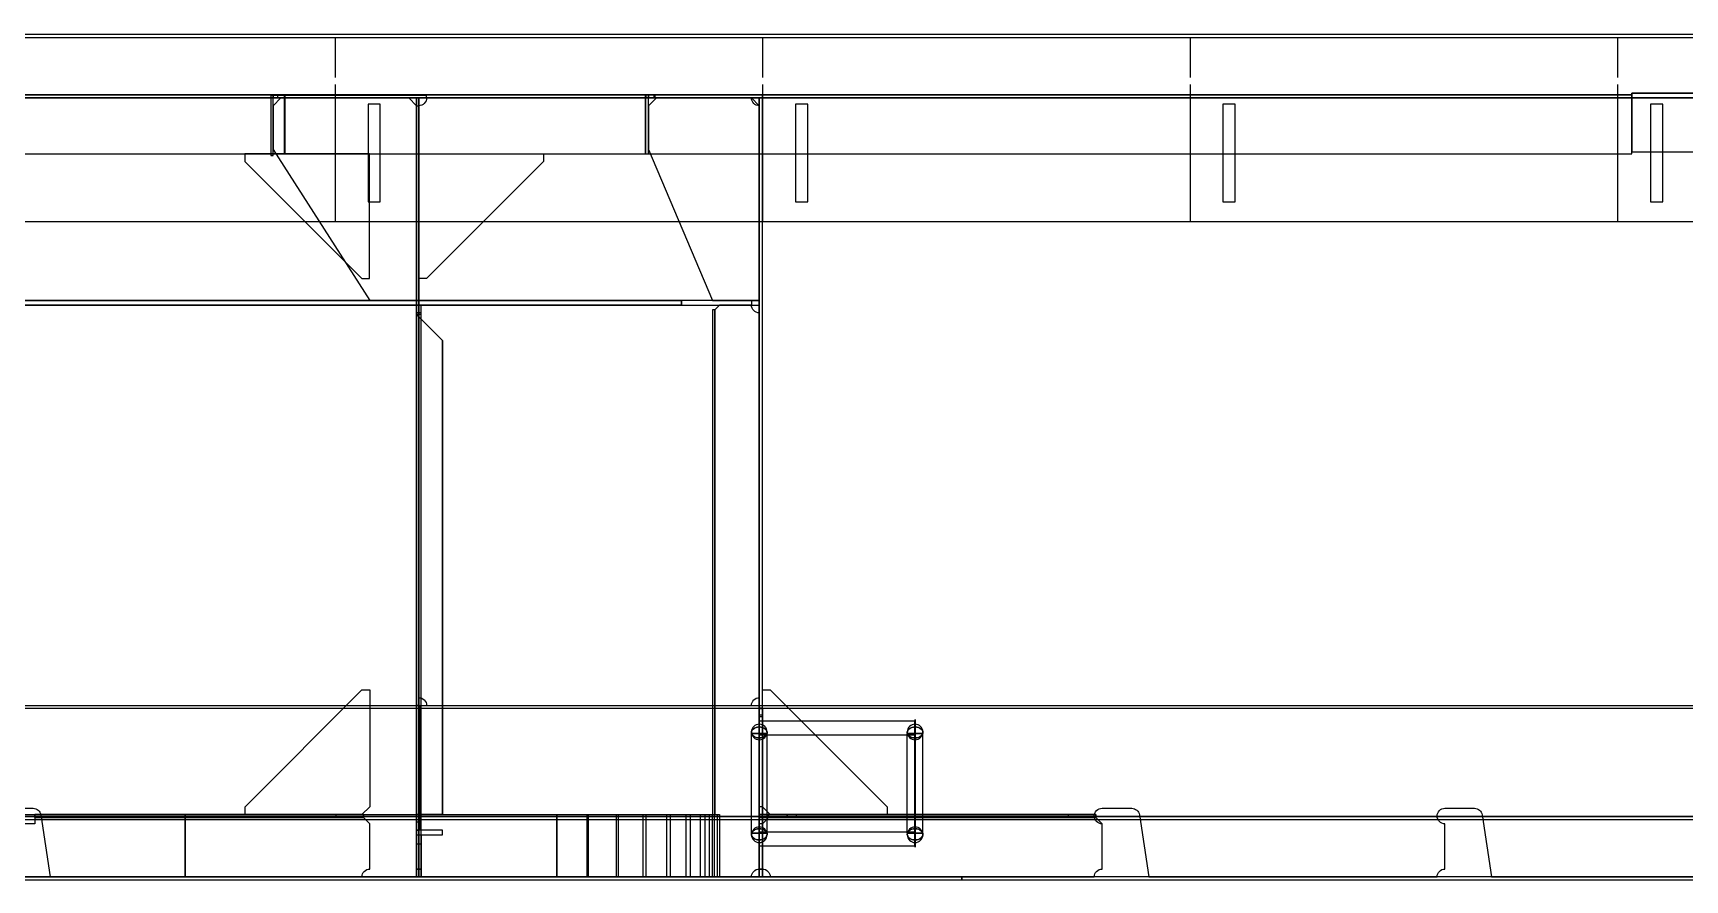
# Model space of a CAD drawing. Header units: inches. Extents: x -15552 to 42302, y -14825 to 18289.
# Drawn here: x -9762 to -8702, y 15364 to 15907 of the extents above; entities that cross this region are included whole.
import ezdxf

# ---------------------------------------------------------------- set-up
doc = ezdxf.new("R2010")
doc.units = ezdxf.units.IN
doc.header["$MEASUREMENT"] = 0
doc.layers.get('0').update_dxf_attribs({"linetype": 'CONTINUOUS'})

msp = doc.modelspace()

# ---------------------------------------------------------------- linework, layer by layer
at = {"color": 3, "ltscale": 25}
for p, q in [((-7922.475464, 15904.478791), (-10407.139142, 15904.478791)), ((-7904.600461, 15904.478791), (-10407.139142, 15904.478791)), ((-9567.89983, 15904.478791), (-9567.89983, 15878.978303)), ((-9293.551571, 15904.478791), (-9293.551571, 15878.978303)), ((-9019.203217, 15904.478791), (-9019.203217, 15878.978303)), ((-8744.855071, 15904.478791), (-8744.855071, 15878.978303)), ((-9368.748028, 15867.820314), (-9600.317891, 15867.820314)), ((-9600.174267, 15867.820314), (-9600.174267, 15829.96631)), ((-9368.748028, 15829.96631), (-9368.748028, 15867.820314)), ((-7715.419991, 15404.478028), (-10381.257279, 15404.478028)), ((-10200.122197, 15404.478028), (-7904.600461, 15404.478028)), ((-9760.717232, 15403.820375), (-9760.717232, 15405.820802)), ((-9760.717232, 15405.820802), (-9567.57129, 15405.820802)), ((-9760.717232, 15403.820375), (-9760.717232, 15405.820802)), ((-9760.717232, 15405.820802), (-9567.57129, 15405.820802)), ((-9567.57129, 15405.820802), (-9567.57129, 15403.820375)), ((-9567.57129, 15405.820802), (-9549.717267, 15405.820802)), ((-9567.57129, 15405.820802), (-9567.57129, 15403.820375)), ((-9567.57129, 15405.820802), (-9549.717267, 15405.820802)), ((-9549.717267, 15405.820802), (-9549.717267, 15403.820375)), ((-9549.717267, 15405.820802), (-9549.717267, 15403.820375)), ((-9289.717276, 15403.820375), (-9289.717276, 15405.820802)), ((-9289.717276, 15405.820802), (-9271.863253, 15405.820802)), ((-9271.863253, 15403.820375), (-9271.863253, 15405.820802)), ((-9271.863253, 15405.820802), (-9097.571285, 15405.820802)), ((-9097.571285, 15405.820802), (-9097.571285, 15403.820375)), ((-9097.571285, 15405.820802), (-9079.717286, 15405.820802)), ((-9079.717286, 15405.820802), (-9079.717286, 15403.820375)), ((-7715.419991, 15402.478364), (-10381.257279, 15402.478364)), ((-9567.57129, 15403.820375), (-9760.717232, 15403.820375)), ((-9567.57129, 15403.820375), (-9760.717232, 15403.820375)), ((-9549.717267, 15403.820375), (-9567.57129, 15403.820375)), ((-9549.717267, 15403.820375), (-9567.57129, 15403.820375)), ((-9271.863253, 15403.820375), (-9289.717276, 15403.820375)), ((-9097.571285, 15403.820375), (-9271.863253, 15403.820375)), ((-9079.717286, 15403.820375), (-9097.571285, 15403.820375))]:
    msp.add_line(p, q, dxfattribs=at)
at = {"color": 2, "ltscale": 25}
for p, q in [((-9567.902548, 15874.478486), (-9567.902548, 15786.477998)), ((-9293.554289, 15874.478486), (-9293.554289, 15786.477998)), ((-9019.205887, 15874.478486), (-9019.205887, 15786.477998)), ((-8744.857754, 15874.478486), (-8744.857754, 15786.477998)), ((-9546.81638, 15861.789277), (-9546.816428, 15799.167207)), ((-9538.988621, 15861.789277), (-9546.81638, 15861.789277)), ((-9538.988669, 15799.167207), (-9538.988621, 15861.789277)), ((-9272.468169, 15861.789277), (-9272.468217, 15799.167207)), ((-9264.64041, 15861.789277), (-9272.468169, 15861.789277)), ((-9264.640458, 15799.167207), (-9264.64041, 15861.789277)), ((-8998.119767, 15861.789277), (-8998.119815, 15799.167207)), ((-8990.291984, 15861.789277), (-8998.119767, 15861.789277)), ((-8990.292032, 15799.167207), (-8990.291984, 15861.789277)), ((-8723.771621, 15861.789277), (-8723.771675, 15799.167207)), ((-8715.943833, 15861.789277), (-8723.771621, 15861.789277)), ((-8715.943886, 15799.167207), (-8715.943833, 15861.789277)), ((-9546.816428, 15799.167207), (-9538.988669, 15799.167207)), ((-9272.468217, 15799.167207), (-9264.640458, 15799.167207)), ((-8998.119815, 15799.167207), (-8990.292032, 15799.167207)), ((-8723.771675, 15799.167207), (-8715.943886, 15799.167207)), ((-9513.717253, 15475.820497), (-9515.717251, 15475.820497)), ((-9515.717251, 15475.820497), (-9515.717251, 15400.820497)), ((-9515.717251, 15475.820497), (-9513.717253, 15475.820497)), ((-9515.717251, 15400.820497), (-9515.717251, 15475.820497)), ((-9513.717253, 15400.820497), (-9513.717253, 15475.820497)), ((-9513.717253, 15475.820497), (-9513.717253, 15400.820497)), ((-9295.717271, 15473.820832), (-9293.717272, 15473.820832)), ((-9295.717271, 15468.820527), (-9295.717271, 15473.820832)), ((-9293.717272, 15473.820832), (-9295.717271, 15473.820832)), ((-9295.717271, 15473.820832), (-9295.717271, 15410.820344)), ((-9295.717271, 15468.820527), (-9293.717272, 15468.820527)), ((-9295.717271, 15410.820344), (-9295.717271, 15468.820527)), ((-9293.717272, 15473.820832), (-9293.717272, 15468.820527)), ((-9293.717272, 15410.820344), (-9293.717272, 15473.820832)), ((-9293.717272, 15468.820527), (-9293.717272, 15410.820344)), ((-9293.717272, 15410.820344), (-9295.717271, 15410.820344)), ((-9295.717271, 15405.820802), (-9295.717271, 15410.820344)), ((-9293.717272, 15410.820344), (-9295.717271, 15410.820344)), ((-9295.717271, 15410.820344), (-9295.717271, 15405.820802)), ((-9293.717272, 15405.820802), (-9295.717271, 15405.820802)), ((-9295.717271, 15405.820802), (-9293.717272, 15405.820802)), ((-9293.717272, 15410.820344), (-9293.717272, 15405.820802)), ((-9293.717272, 15405.820802), (-9293.717272, 15410.820344)), ((-9513.717253, 15400.820497), (-9515.717251, 15400.820497)), ((-9515.717251, 15400.820497), (-9515.717251, 15395.820954)), ((-9513.717253, 15400.820497), (-9515.717251, 15400.820497)), ((-9515.717251, 15395.820954), (-9515.717251, 15400.820497)), ((-9515.717251, 15395.820954), (-9513.717253, 15395.820954)), ((-9513.717253, 15395.820954), (-9515.717251, 15395.820954)), ((-9513.717253, 15395.820954), (-9513.717253, 15400.820497)), ((-9513.717253, 15400.820497), (-9513.717253, 15395.820954))]:
    msp.add_line(p, q, dxfattribs=at)
at = {"color": 6, "ltscale": 25}
for p, q in [((-9607.717259, 15867.320588), (-9607.717259, 15865.820649)), ((-9604.717286, 15867.320588), (-9607.717259, 15867.320588)), ((-9607.717259, 15865.820649), (-9604.717286, 15865.820649)), ((-9604.717286, 15865.820649), (-9604.717286, 15867.320588)), ((-9509.217293, 15867.320588), (-9604.717286, 15867.320588)), ((-9604.717286, 15865.820649), (-9509.217293, 15865.820649)), ((-9600.174267, 15867.820314), (-9600.174267, 15865.820649)), ((-9368.6045, 15867.820314), (-9600.174267, 15867.820314)), ((-9600.174267, 15865.820649), (-9600.174267, 15867.820314)), ((-9600.174267, 15867.820314), (-9599.887211, 15867.820314)), ((-9600.174267, 15865.820649), (-9368.6045, 15865.820649)), ((-9599.887211, 15865.820649), (-9600.174267, 15865.820649)), ((-9599.887211, 15867.820314), (-9599.902852, 15867.820314)), ((-9599.902852, 15865.820649), (-9599.902852, 15867.820314)), ((-9599.902852, 15867.820314), (-9509.217293, 15867.820314)), ((-9599.902852, 15865.820649), (-9599.887211, 15865.820649)), ((-9509.217293, 15865.820649), (-9599.902852, 15865.820649)), ((-9509.217293, 15865.820649), (-9509.217293, 15867.820314)), ((-9509.217293, 15867.820314), (-9293.717272, 15867.820314)), ((-9509.217293, 15865.820649), (-9509.217293, 15867.320588)), ((-9293.717272, 15865.820649), (-9509.217293, 15865.820649)), ((-9368.6045, 15867.820314), (-9368.6045, 15865.820649)), ((-9368.317349, 15867.820314), (-9368.6045, 15867.820314)), ((-9368.6045, 15865.820649), (-9368.317349, 15865.820649)), ((-9368.317349, 15865.820649), (-9368.317349, 15867.820314)), ((-9363.109858, 15867.820314), (-9368.317349, 15867.820314)), ((-9368.317349, 15865.820649), (-9363.109858, 15865.820649)), ((-9366.717274, 15867.820314), (-9366.717274, 15865.820649)), ((-9362.717278, 15867.820314), (-9366.717274, 15867.820314)), ((-9366.717274, 15865.820649), (-9362.717278, 15865.820649)), ((-9363.109858, 15865.820649), (-9363.109858, 15867.820314)), ((-9293.717272, 15867.820314), (-9363.109858, 15867.820314)), ((-9363.109858, 15865.820649), (-9293.717272, 15865.820649)), ((-9362.717278, 15867.820314), (-9362.717278, 15865.820649)), ((-9293.717272, 15867.820314), (-9362.717278, 15867.820314)), ((-9362.717278, 15865.820649), (-9293.717272, 15865.820649)), ((-9293.717272, 15865.820649), (-9293.717272, 15867.820314)), ((-9293.717272, 15865.820649), (-9293.717272, 15867.820314)), ((-9293.717272, 15867.820314), (-9293.717272, 15865.820649)), ((-9195.817359, 15465.820649), (-9295.817359, 15465.820649)), ((-9295.817359, 15465.820649), (-9295.817359, 15456.821015)), ((-9295.817359, 15462.820771), (-9295.817359, 15456.821015)), ((-9195.817359, 15456.821015), (-9195.817359, 15465.820649)), ((-9195.817359, 15456.821015), (-9195.817359, 15462.820771)), ((-9195.817359, 15456.821015), (-9295.817359, 15456.821015)), ((-9295.817359, 15456.821015), (-9295.817359, 15394.820741)), ((-9295.817359, 15456.821015), (-9295.817359, 15394.820741)), ((-9195.817359, 15394.820741), (-9195.817359, 15456.821015)), ((-9195.817359, 15394.820741), (-9195.817359, 15456.821015)), ((-9295.817359, 15394.820741), (-9195.817359, 15394.820741)), ((-9295.817359, 15394.820741), (-9295.817359, 15385.820344)), ((-9295.817359, 15394.820741), (-9295.817359, 15388.820985)), ((-9195.817359, 15385.820344), (-9195.817359, 15394.820741)), ((-9195.817359, 15388.820985), (-9195.817359, 15394.820741)), ((-9295.817359, 15388.820985), (-9295.817359, 15385.820344)), ((-9295.817359, 15385.820344), (-9195.817359, 15385.820344)), ((-9195.817359, 15385.820344), (-9195.817359, 15388.820985))]:
    msp.add_line(p, q, dxfattribs=at)
at = {"color": 5, "ltscale": 25}
for p, q in [((-9514.217265, 15865.820649), (-9515.717251, 15865.820649)), ((-9515.717251, 15865.820649), (-9515.717251, 15735.820344)), ((-9515.717251, 15865.820649), (-9515.717251, 15860.820344)), ((-9515.717251, 15865.820649), (-9514.217265, 15865.820649)), ((-9515.717251, 15860.820344), (-9515.717251, 15865.820649)), ((-9515.717251, 15860.820344), (-9515.717251, 15865.820649)), ((-9515.717251, 15860.820344), (-9515.717251, 15826.82071)), ((-9515.717251, 15860.820344), (-9514.217265, 15860.820344)), ((-9515.717251, 15370.820954), (-9515.717251, 15860.820344)), ((-9515.717251, 15826.82071), (-9515.717251, 15860.820344)), ((-9514.217265, 15735.820344), (-9514.217265, 15865.820649)), ((-9514.217265, 15860.820344), (-9514.217265, 15865.820649)), ((-9514.217265, 15865.820649), (-9514.217265, 15860.820344)), ((-9514.217265, 15865.820649), (-9514.217265, 15860.820344)), ((-9514.217265, 15826.82071), (-9514.217265, 15860.820344)), ((-9514.217265, 15860.820344), (-9514.217265, 15370.820954)), ((-9514.217265, 15860.820344), (-9514.217265, 15826.82071)), ((-9293.717272, 15865.820649), (-9295.717271, 15865.820649)), ((-9295.717271, 15865.820649), (-9295.717271, 15474.393037)), ((-9293.717272, 15474.393037), (-9293.717272, 15865.820649)), ((-9515.717251, 15735.820344), (-9514.217265, 15735.820344)), ((-9515.717251, 15735.820344), (-9515.717251, 15476.020387)), ((-9514.217265, 15476.020387), (-9514.217265, 15735.820344)), ((-9515.717251, 15476.020387), (-9514.217265, 15476.020387)), ((-9515.717251, 15476.020387), (-9515.717251, 15365.820649)), ((-9514.217265, 15365.820649), (-9514.217265, 15476.020387)), ((-9295.717271, 15474.393037), (-9293.717272, 15474.393037)), ((-9295.717271, 15474.393037), (-9295.717271, 15469.920686)), ((-9295.717271, 15469.920686), (-9293.717272, 15469.920686)), ((-9295.717271, 15469.920686), (-9295.717271, 15370.820954)), ((-9293.717272, 15469.920686), (-9293.717272, 15474.393037)), ((-9293.717272, 15370.820954), (-9293.717272, 15469.920686)), ((-9514.217265, 15370.820954), (-9515.717251, 15370.820954)), ((-9515.717251, 15365.820649), (-9515.717251, 15370.820954)), ((-9515.717251, 15365.820649), (-9514.217265, 15365.820649)), ((-9514.217265, 15365.820649), (-9515.717251, 15365.820649)), ((-9514.217265, 15370.820954), (-9514.217265, 15365.820649)), ((-9295.717271, 15370.820954), (-9293.717272, 15370.820954)), ((-9295.717271, 15370.820954), (-9295.717271, 15365.820649)), ((-9295.717271, 15365.820649), (-9293.717272, 15365.820649)), ((-9293.717272, 15365.820649), (-9293.717272, 15370.820954))]:
    msp.add_line(p, q, dxfattribs=at)
at = {"color": 1, "ltscale": 25}
for p, q in [((-9512.717278, 15732.820466), (-9515.717251, 15732.820466)), ((-9515.717251, 15732.820466), (-9515.717251, 15726.82071)), ((-9512.717278, 15732.820466), (-9515.717251, 15732.820466)), ((-9515.717251, 15732.820466), (-9515.717251, 15727.820924)), ((-9512.717278, 15726.82071), (-9512.717278, 15732.820466)), ((-9512.717278, 15727.820924), (-9512.717278, 15732.820466)), ((-9345.717271, 15735.820344), (-9345.717271, 15732.820466)), ((-9300.71729, 15735.820344), (-9345.717271, 15735.820344)), ((-9345.717271, 15732.820466), (-9300.71729, 15732.820466)), ((-9300.71729, 15735.820344), (-9300.71729, 15732.820466)), ((-9295.717271, 15735.820344), (-9300.71729, 15735.820344)), ((-9300.71729, 15732.820466), (-9295.717271, 15732.820466)), ((-9295.717271, 15732.820466), (-9295.717271, 15735.820344)), ((-9512.717278, 15727.820924), (-9515.717251, 15727.820924)), ((-9515.717251, 15727.820924), (-9515.717251, 15370.820954)), ((-9512.717278, 15726.82071), (-9515.717251, 15726.82071)), ((-9515.717251, 15726.82071), (-9515.717251, 15405.820802)), ((-9512.717278, 15370.820954), (-9512.717278, 15727.820924)), ((-9512.717278, 15405.820802), (-9512.717278, 15726.82071)), ((-9300.71729, 15458.82068), (-9300.71729, 15458.527711)), ((-9300.71729, 15458.527711), (-9300.71729, 15458.82068)), ((-9300.71729, 15458.527711), (-9300.71729, 15457.820466)), ((-9300.71729, 15458.527711), (-9300.71729, 15457.820466)), ((-9290.717299, 15457.820466), (-9300.71729, 15457.820466)), ((-9300.71729, 15393.820527), (-9300.71729, 15457.820466)), ((-9300.71729, 15457.820466), (-9290.717299, 15457.820466)), ((-9290.717299, 15457.820466), (-9300.71729, 15457.820466)), ((-9300.71729, 15393.820527), (-9300.71729, 15457.820466)), ((-9300.71729, 15457.820466), (-9290.717299, 15457.820466)), ((-9290.717299, 15458.82068), (-9290.717299, 15458.527711)), ((-9290.717299, 15458.527711), (-9290.717299, 15458.82068)), ((-9290.717299, 15458.527711), (-9290.717299, 15457.820466)), ((-9290.717299, 15458.527711), (-9290.717299, 15457.820466)), ((-9290.717299, 15393.820527), (-9290.717299, 15457.820466)), ((-9290.717299, 15393.820527), (-9290.717299, 15457.820466)), ((-9200.71729, 15458.82068), (-9200.71729, 15458.527711)), ((-9200.71729, 15458.527711), (-9200.71729, 15458.82068)), ((-9200.71729, 15458.527711), (-9200.71729, 15457.820466)), ((-9200.71729, 15458.527711), (-9200.71729, 15457.820466)), ((-9190.717275, 15457.820466), (-9200.71729, 15457.820466)), ((-9200.71729, 15393.820527), (-9200.71729, 15457.820466)), ((-9200.71729, 15457.820466), (-9190.717275, 15457.820466)), ((-9190.717275, 15457.820466), (-9200.71729, 15457.820466)), ((-9200.71729, 15393.820527), (-9200.71729, 15457.820466)), ((-9200.71729, 15457.820466), (-9190.717275, 15457.820466)), ((-9190.717275, 15458.82068), (-9190.717275, 15458.527711)), ((-9190.717275, 15458.527711), (-9190.717275, 15458.82068)), ((-9190.717275, 15458.527711), (-9190.717275, 15457.820466)), ((-9190.717275, 15458.527711), (-9190.717275, 15457.820466)), ((-9190.717275, 15393.820527), (-9190.717275, 15457.820466)), ((-9190.717275, 15393.820527), (-9190.717275, 15457.820466)), ((-9515.717251, 15405.820802), (-9512.717278, 15405.820802)), ((-9515.717251, 15405.820802), (-9515.717251, 15365.820649)), ((-9512.717278, 15365.820649), (-9512.717278, 15405.820802)), ((-9425.71729, 15365.820649), (-9425.71729, 15405.820802)), ((-9425.71729, 15405.820802), (-9406.208499, 15405.820802)), ((-9425.71729, 15365.820649), (-9425.71729, 15405.820802)), ((-9425.71729, 15405.820802), (-9405.623038, 15405.820802)), ((-9406.208499, 15365.820649), (-9406.208499, 15405.820802)), ((-9406.208499, 15405.820802), (-9387.448723, 15405.820802)), ((-9405.623038, 15405.820802), (-9405.623038, 15365.820649)), ((-9405.623038, 15405.820802), (-9386.300786, 15405.820802)), ((-9387.448723, 15365.820649), (-9387.448723, 15405.820802)), ((-9387.448723, 15405.820802), (-9370.160134, 15405.820802)), ((-9386.300786, 15405.820802), (-9386.300786, 15365.820649)), ((-9386.300786, 15405.820802), (-9368.493636, 15405.820802)), ((-9370.160134, 15365.820649), (-9370.160134, 15405.820802)), ((-9370.160134, 15405.820802), (-9355.006821, 15405.820802)), ((-9368.493636, 15405.820802), (-9368.493636, 15365.820649)), ((-9368.493636, 15405.820802), (-9352.88523, 15405.820802)), ((-9355.006821, 15365.820649), (-9355.006821, 15405.820802)), ((-9355.006821, 15405.820802), (-9342.570288, 15405.820802)), ((-9352.88523, 15405.820802), (-9352.88523, 15365.820649)), ((-9352.88523, 15405.820802), (-9340.076144, 15405.820802)), ((-9342.570288, 15365.820649), (-9342.570288, 15405.820802)), ((-9342.570288, 15405.820802), (-9333.329089, 15405.820802)), ((-9340.076144, 15405.820802), (-9340.076144, 15365.820649)), ((-9340.076144, 15405.820802), (-9330.557616, 15405.820802)), ((-9333.329089, 15365.820649), (-9333.329089, 15405.820802)), ((-9333.329089, 15405.820802), (-9327.638657, 15405.820802)), ((-9330.557616, 15405.820802), (-9330.557616, 15365.820649)), ((-9330.557616, 15405.820802), (-9324.696286, 15405.820802)), ((-9327.638657, 15365.820649), (-9327.638657, 15405.820802)), ((-9327.638657, 15405.820802), (-9325.71729, 15405.820802)), ((-9325.71729, 15365.820649), (-9325.71729, 15405.820802)), ((-9325.71729, 15405.820802), (-9322.717269, 15405.820802)), ((-9324.696286, 15405.820802), (-9324.696286, 15365.820649)), ((-9324.696286, 15405.820802), (-9322.717269, 15405.820802)), ((-9322.717269, 15405.820802), (-9322.717269, 15365.820649)), ((-9322.717269, 15405.820802), (-9322.717269, 15365.820649)), ((-9290.717299, 15393.820527), (-9300.71729, 15393.820527)), ((-9300.71729, 15393.820527), (-9300.71729, 15393.113282)), ((-9300.71729, 15393.820527), (-9290.717299, 15393.820527)), ((-9290.717299, 15393.820527), (-9300.71729, 15393.820527)), ((-9300.71729, 15393.820527), (-9300.71729, 15393.113282)), ((-9300.71729, 15393.820527), (-9290.717299, 15393.820527)), ((-9293.717272, 15403.820375), (-9295.717271, 15403.820375)), ((-9295.717271, 15403.820375), (-9295.717271, 15399.820283)), ((-9295.717271, 15403.820375), (-9293.717272, 15403.820375)), ((-9295.717271, 15399.820283), (-9295.717271, 15403.820375)), ((-9293.717272, 15399.820283), (-9295.717271, 15399.820283)), ((-9295.717271, 15399.820283), (-9295.717271, 15370.820954)), ((-9293.717272, 15399.820283), (-9295.717271, 15399.820283)), ((-9295.717271, 15370.820954), (-9295.717271, 15399.820283)), ((-9293.717272, 15399.820283), (-9293.717272, 15403.820375)), ((-9293.717272, 15403.820375), (-9293.717272, 15399.820283)), ((-9293.717272, 15370.820954), (-9293.717272, 15399.820283)), ((-9293.717272, 15399.820283), (-9293.717272, 15370.820954)), ((-9290.717299, 15393.820527), (-9290.717299, 15393.113282)), ((-9290.717299, 15393.820527), (-9290.717299, 15393.113282)), ((-9190.717275, 15393.820527), (-9200.71729, 15393.820527)), ((-9200.71729, 15393.820527), (-9200.71729, 15393.113282)), ((-9200.71729, 15393.820527), (-9190.717275, 15393.820527)), ((-9190.717275, 15393.820527), (-9200.71729, 15393.820527)), ((-9200.71729, 15393.820527), (-9200.71729, 15393.113282)), ((-9200.71729, 15393.820527), (-9190.717275, 15393.820527)), ((-9190.717275, 15393.820527), (-9190.717275, 15393.113282)), ((-9190.717275, 15393.820527), (-9190.717275, 15393.113282)), ((-9515.717251, 15392.820314), (-9512.717278, 15392.820314)), ((-9515.717251, 15386.820558), (-9515.717251, 15392.820314)), ((-9512.717278, 15386.820558), (-9515.717251, 15386.820558)), ((-9515.717251, 15370.820954), (-9515.717251, 15386.820558)), ((-9512.717278, 15392.820314), (-9512.717278, 15386.820558)), ((-9512.717278, 15386.820558), (-9512.717278, 15370.820954)), ((-9300.71729, 15392.820314), (-9300.71729, 15393.113282)), ((-9300.71729, 15393.113282), (-9300.71729, 15392.820314)), ((-9290.717299, 15392.820314), (-9290.717299, 15393.113282)), ((-9290.717299, 15393.113282), (-9290.717299, 15392.820314)), ((-9200.71729, 15392.820314), (-9200.71729, 15393.113282)), ((-9200.71729, 15393.113282), (-9200.71729, 15392.820314)), ((-9190.717275, 15392.820314), (-9190.717275, 15393.113282)), ((-9190.717275, 15393.113282), (-9190.717275, 15392.820314)), ((-9515.717251, 15370.820954), (-9512.717278, 15370.820954)), ((-9515.717251, 15370.820954), (-9515.717251, 15365.820649)), ((-9512.717278, 15370.820954), (-9515.717251, 15370.820954)), ((-9515.717251, 15365.820649), (-9515.717251, 15370.820954)), ((-9515.717251, 15365.820649), (-9512.717278, 15365.820649)), ((-9515.717251, 15365.820649), (-9512.717278, 15365.820649)), ((-9512.717278, 15365.820649), (-9515.717251, 15365.820649)), ((-9512.717278, 15365.820649), (-9512.717278, 15370.820954)), ((-9512.717278, 15370.820954), (-9512.717278, 15365.820649)), ((-9406.208499, 15365.820649), (-9425.71729, 15365.820649)), ((-9405.623038, 15365.820649), (-9425.71729, 15365.820649)), ((-9387.448723, 15365.820649), (-9406.208499, 15365.820649)), ((-9386.300786, 15365.820649), (-9405.623038, 15365.820649)), ((-9370.160134, 15365.820649), (-9387.448723, 15365.820649)), ((-9368.493636, 15365.820649), (-9386.300786, 15365.820649)), ((-9355.006821, 15365.820649), (-9370.160134, 15365.820649)), ((-9352.88523, 15365.820649), (-9368.493636, 15365.820649)), ((-9342.570288, 15365.820649), (-9355.006821, 15365.820649)), ((-9340.076144, 15365.820649), (-9352.88523, 15365.820649)), ((-9333.329089, 15365.820649), (-9342.570288, 15365.820649)), ((-9330.557616, 15365.820649), (-9340.076144, 15365.820649)), ((-9327.638657, 15365.820649), (-9333.329089, 15365.820649)), ((-9324.696286, 15365.820649), (-9330.557616, 15365.820649)), ((-9325.71729, 15365.820649), (-9327.638657, 15365.820649)), ((-9322.717269, 15365.820649), (-9325.71729, 15365.820649)), ((-9322.717269, 15365.820649), (-9324.696286, 15365.820649)), ((-9295.717271, 15370.820954), (-9293.717272, 15370.820954)), ((-9295.717271, 15370.820954), (-9295.717271, 15365.820649)), ((-9293.717272, 15370.820954), (-9295.717271, 15370.820954)), ((-9295.717271, 15365.820649), (-9295.717271, 15370.820954)), ((-9295.717271, 15365.820649), (-9293.717272, 15365.820649)), ((-9293.717272, 15365.820649), (-9295.717271, 15365.820649)), ((-9293.717272, 15365.820649), (-9293.717272, 15370.820954)), ((-9293.717272, 15370.820954), (-9293.717272, 15365.820649))]:
    msp.add_line(p, q, dxfattribs=at)
at = {"color": 3, "ltscale": 25}
for points in [[(-7922.475464, 15907.478669), (-8331.409772, 15907.478669), (-8331.409772, 15906.477693), (-9946.441109, 15906.477693), (-9946.441109, 15905.97873), (-10407.139142, 15905.97873)], [(-9607.717259, 15828.930238), (-9607.717259, 15867.320588), (-9609.217293, 15867.320588), (-9609.217293, 15828.930238), (-9607.717259, 15828.930238)], [(-9600.317891, 15867.820314), (-9600.317891, 15829.96631), (-9368.748028, 15829.96631)], [(-9600.174267, 15829.96631), (-9600.317891, 15829.96631), (-9600.317891, 15867.820314), (-9600.174267, 15867.820314)], [(-9600.174267, 15829.96631), (-9368.6045, 15829.96631), (-9368.6045, 15867.820314), (-9600.174267, 15867.820314)], [(-9368.748028, 15829.96631), (-9368.6045, 15829.96631), (-9368.6045, 15867.820314), (-9368.748028, 15867.820314)], [(-9366.717274, 15829.96631), (-9366.717274, 15867.820314), (-9368.717272, 15867.820314), (-9368.717272, 15829.96631), (-9366.717274, 15829.96631)], [(-8735.717292, 15868.820527), (-8735.717292, 15831.180909), (-8315.717299, 15831.180909), (-8315.717299, 15868.820527), (-8735.717292, 15868.820527)], [(-8735.717292, 15868.820527), (-8735.717292, 15831.180909), (-8315.717299, 15831.180909), (-8315.717299, 15868.820527), (-8735.717292, 15868.820527)], [(-10091.003258, 15786.477998), (-10053.149254, 15786.477998), (-7964.329465, 15786.477998), (-7926.475461, 15786.477998)], [(-7245.717366, 15473.820832), (-9972.217305, 15473.820832), (-9972.217305, 15475.820497), (-7245.717366, 15475.820497), (-7245.717366, 15473.820832)], [(-9760.717232, 15403.820375), (-9549.717267, 15403.820375), (-9549.717267, 15405.820802), (-9760.717232, 15405.820802), (-9760.717232, 15403.820375)], [(-9760.717232, 15403.820375), (-9549.717267, 15403.820375), (-9549.717267, 15405.820802), (-9760.717232, 15405.820802), (-9760.717232, 15403.820375)], [(-9289.717276, 15403.820375), (-9079.717286, 15403.820375), (-9079.717286, 15405.820802), (-9289.717276, 15405.820802), (-9289.717276, 15403.820375)], [(-9515.717251, 15392.820314), (-9498.936494, 15392.820314), (-9498.936494, 15395.820954), (-9515.717251, 15395.820954), (-9515.717251, 15392.820314)], [(-13120.717175, 15363.820985), (-9165.717275, 15363.820985), (-9165.717275, 15365.820649), (-13120.717175, 15365.820649), (-13120.717175, 15363.820985)], [(-13120.717175, 15363.820985), (-9165.717275, 15363.820985), (-9165.717275, 15365.820649), (-13120.717175, 15365.820649), (-13120.717175, 15363.820985)], [(-9165.717275, 15363.820985), (-7195.717366, 15363.820985), (-7195.717366, 15365.820649), (-9165.717275, 15365.820649), (-9165.717275, 15363.820985)], [(-9165.717275, 15363.820985), (-7195.717366, 15363.820985), (-7195.717366, 15365.820649), (-9165.717275, 15365.820649), (-9165.717275, 15363.820985)]]:
    msp.add_lwpolyline(points, dxfattribs=at)
at = {"color": 1, "ltscale": 25}
for points in [[(-10042.717297, 15867.820314), (-10042.717297, 15829.96631), (-8735.717292, 15829.96631), (-8735.717292, 15867.820314), (-10042.717297, 15867.820314)], [(-10042.717297, 15867.820314), (-10042.717297, 15829.96631), (-8735.717292, 15829.96631), (-8735.717292, 15867.820314), (-10042.717297, 15867.820314)], [(-10003.717263, 15735.820344), (-9345.717271, 15735.820344), (-9345.717271, 15732.820466), (-10003.717263, 15732.820466), (-10003.717263, 15735.820344)], [(-9345.717271, 15735.820344), (-10003.717263, 15735.820344), (-10003.717263, 15732.820466), (-9345.717271, 15732.820466), (-9345.717271, 15735.820344)], [(-9515.717251, 15726.82071), (-9498.936494, 15710.039857), (-9498.936494, 15405.820802), (-9515.717251, 15405.820802), (-9515.717251, 15726.82071)], [(-9515.717251, 15405.820802), (-9498.936494, 15405.820802), (-9498.936494, 15710.039857), (-9515.717251, 15726.82071), (-9515.717251, 15405.820802)], [(-9324.217255, 15405.820802), (-9324.217255, 15729.820588), (-9325.71729, 15729.820588), (-9325.71729, 15405.820802), (-9324.217255, 15405.820802)], [(-9664.217312, 15365.820649), (-9902.71724, 15365.820649), (-9902.71724, 15405.820802), (-9664.217312, 15405.820802), (-9664.217312, 15365.820649)], [(-9664.217312, 15365.820649), (-9902.71724, 15365.820649), (-9902.71724, 15405.820802), (-9664.217312, 15405.820802), (-9664.217312, 15365.820649)], [(-9425.71729, 15365.820649), (-9664.217312, 15365.820649), (-9664.217312, 15405.820802), (-9425.71729, 15405.820802), (-9425.71729, 15365.820649)], [(-9425.71729, 15365.820649), (-9664.217312, 15365.820649), (-9664.217312, 15405.820802), (-9425.71729, 15405.820802), (-9425.71729, 15365.820649)], [(-9322.717269, 15365.820649), (-9325.71729, 15365.820649), (-9325.71729, 15405.820802), (-9322.717269, 15405.820802), (-9322.717269, 15365.820649)], [(-9277.863295, 15403.820375), (-9295.717271, 15403.820375), (-9295.717271, 15405.820802), (-9277.863295, 15405.820802), (-9277.863295, 15403.820375)], [(-9295.717271, 15403.820375), (-9277.863295, 15403.820375), (-9277.863295, 15405.820802), (-9295.717271, 15405.820802), (-9295.717271, 15403.820375)]]:
    msp.add_lwpolyline(points, dxfattribs=at)
at = {"color": 6, "ltscale": 25}
for points in [[(-10042.717297, 15865.820649), (-8735.717292, 15865.820649), (-8735.717292, 15867.820314), (-10042.717297, 15867.820314), (-10042.717297, 15865.820649)], [(-8735.717292, 15865.820649), (-10042.717297, 15865.820649), (-10042.717297, 15867.820314), (-8735.717292, 15867.820314), (-8735.717292, 15865.820649)], [(-8735.717292, 15865.820649), (-8315.717299, 15865.820649), (-8315.717299, 15868.820527), (-8735.717292, 15868.820527), (-8735.717292, 15865.820649)], [(-8315.717299, 15865.820649), (-8735.717292, 15865.820649), (-8735.717292, 15868.820527), (-8315.717299, 15868.820527), (-8315.717299, 15865.820649)], [(-7245.717366, 15473.820832), (-9972.217305, 15473.820832), (-9972.217305, 15469.820741), (-10042.717297, 15469.820741)]]:
    msp.add_lwpolyline(points, dxfattribs=at)
at = {"color": 5, "ltscale": 25}
msp.add_lwpolyline([(-10028.217251, 15475.820497), (-9295.717271, 15475.820497), (-9295.717271, 15865.820649), (-9514.217265, 15865.820649), (-9514.217265, 15735.820344), (-10003.717263, 15735.820344), (-10003.717263, 15732.820466), (-10028.217251, 15732.820466), (-10028.217251, 15475.820497)], dxfattribs=at)
at = {"color": 2, "ltscale": 25}
for points in [[(-9520.717271, 15865.820649), (-9602.71724, 15865.820649), (-9607.717259, 15860.820344), (-9607.717259, 15832.820466), (-9545.717271, 15735.820344), (-9515.717251, 15735.820344), (-9515.717251, 15860.820344), (-9520.717271, 15865.820649)], [(-9300.71729, 15865.820649), (-9361.717255, 15865.820649), (-9366.717274, 15860.820344), (-9366.717274, 15832.820466), (-9325.71729, 15735.820344), (-9295.717271, 15735.820344), (-9295.717271, 15860.820344), (-9300.71729, 15865.820649)], [(-9300.71729, 15865.820649), (-9361.717255, 15865.820649), (-9366.717274, 15860.820344), (-9366.717274, 15832.820466), (-9325.71729, 15735.820344), (-9295.717271, 15735.820344), (-9295.717271, 15860.820344), (-9300.71729, 15865.820649)], [(-9545.817359, 15829.920533), (-9625.81733, 15829.920533), (-9625.81733, 15824.920991), (-9550.817378, 15749.920991), (-9545.817359, 15749.920991), (-9545.817359, 15829.920533)], [(-9545.817359, 15829.920533), (-9625.81733, 15829.920533), (-9625.81733, 15824.920991), (-9550.817378, 15749.920991), (-9545.817359, 15749.920991), (-9545.817359, 15829.920533)], [(-9514.217265, 15829.920533), (-9434.217293, 15829.920533), (-9434.217293, 15824.920991), (-9509.217293, 15749.920991), (-9514.217265, 15749.920991), (-9514.217265, 15829.920533)], [(-9514.217265, 15829.920533), (-9434.217293, 15829.920533), (-9434.217293, 15824.920991), (-9509.217293, 15749.920991), (-9514.217265, 15749.920991), (-9514.217265, 15829.920533)], [(-9550.71729, 15405.820802), (-9625.71729, 15405.820802), (-9625.71729, 15410.820344), (-9550.71729, 15485.820344), (-9545.717271, 15485.820344), (-9545.717271, 15410.820344), (-9550.71729, 15405.820802)], [(-9550.71729, 15405.820802), (-9625.71729, 15405.820802), (-9625.71729, 15410.820344), (-9550.71729, 15485.820344), (-9545.717271, 15485.820344), (-9545.717271, 15410.820344), (-9550.71729, 15405.820802)], [(-9550.71729, 15405.820802), (-9625.71729, 15405.820802), (-9625.71729, 15410.820344), (-9550.71729, 15485.820344), (-9545.717271, 15485.820344), (-9545.717271, 15410.820344), (-9550.71729, 15405.820802)], [(-9550.71729, 15405.820802), (-9625.71729, 15405.820802), (-9625.71729, 15410.820344), (-9550.71729, 15485.820344), (-9545.717271, 15485.820344), (-9545.717271, 15410.820344), (-9550.71729, 15405.820802)], [(-9293.717272, 15410.820344), (-9293.717272, 15485.820344), (-9288.717253, 15485.820344), (-9213.717301, 15410.820344), (-9213.717301, 15405.820802), (-9288.717253, 15405.820802), (-9293.717272, 15410.820344)], [(-9293.717272, 15410.820344), (-9293.717272, 15485.820344), (-9288.717253, 15485.820344), (-9213.717301, 15410.820344), (-9213.717301, 15405.820802), (-9288.717253, 15405.820802), (-9293.717272, 15410.820344)]]:
    msp.add_lwpolyline(points, dxfattribs=at)
at = {"color": 5, "ltscale": 25}
for points in [[(-9509.217293, 15475.820497), (-9300.71729, 15475.820497, -0.198918), (-9299.252923, 15479.355958, -0.198899), (-9295.717271, 15480.820802), (-9295.717271, 15860.820344, -0.198899), (-9299.252923, 15862.285188, -0.198918), (-9300.71729, 15865.820649), (-9509.217293, 15865.820649, -0.198919), (-9510.681613, 15862.285188, -0.198899), (-9514.217265, 15860.820344), (-9514.217265, 15480.820802, -0.198899), (-9510.681613, 15479.355958, -0.198919), (-9509.217293, 15475.820497, -0.198919)], [(-9988.477547, 15365.820649), (-9300.71729, 15365.820649, -0.198918), (-9299.252923, 15369.356111, -0.198899), (-9295.717271, 15370.820954), (-9295.717271, 15735.820344), (-10043.717225, 15735.820344), (-10043.717225, 15448.820832), (-10010.717232, 15448.820832), (-9988.477547, 15365.820649)]]:
    msp.add_lwpolyline(points, format="xyb", dxfattribs=at)
at = {"color": 1, "ltscale": 25}
for points in [[(-9300.71729, 15732.820466), (-9321.217282, 15732.820466), (-9324.217255, 15729.820588), (-9324.217255, 15405.820802), (-9321.217282, 15405.820802), (-9321.217282, 15365.820649), (-9300.71729, 15365.820649, -0.198918), (-9299.252923, 15369.356111, -0.198899), (-9295.717271, 15370.820954), (-9295.717271, 15727.820924, -0.198914), (-9299.252923, 15729.285005, -0.198918), (-9300.71729, 15732.820466, -0.198918)], [(-9300.71729, 15458.527711, -0.212043), (-9299.655755, 15460.705903, -0.18585), (-9295.717271, 15462.063172, -0.18585), (-9291.778786, 15460.705903, -0.212045), (-9290.717299, 15458.527711, -0.212045)], [(-9300.71729, 15458.527711, -0.212043), (-9299.655755, 15460.705903, -0.18585), (-9295.717271, 15462.063172, -0.18585), (-9291.778786, 15460.705903, -0.212045), (-9290.717299, 15458.527711, -0.212045)], [(-9290.717299, 15458.527711, 0.212045), (-9291.778786, 15460.705903, 0.18585), (-9295.717271, 15462.063172, 0.18585), (-9299.655755, 15460.705903, 0.212043), (-9300.71729, 15458.527711, 0.212043)], [(-9290.717299, 15458.527711, -0.212045), (-9291.778786, 15456.349519, -0.18585), (-9295.717271, 15454.99225, -0.18585), (-9299.655755, 15456.349519, -0.212043), (-9300.71729, 15458.527711, -0.212043)], [(-9300.71729, 15458.527711, 0.212043), (-9299.655755, 15456.349519, 0.18585), (-9295.717271, 15454.99225, 0.18585), (-9291.778786, 15456.349519, 0.212045), (-9290.717299, 15458.527711, 0.212045)], [(-9290.717299, 15458.527711, -0.212045), (-9291.778786, 15456.349519, -0.18585), (-9295.717271, 15454.99225, -0.18585), (-9299.655755, 15456.349519, -0.212043), (-9300.71729, 15458.527711, -0.212043)], [(-9295.717271, 15453.820375, 0.999939), (-9295.717271, 15463.820985, 0.999939), (-9295.717271, 15453.820375, 0.999939)], [(-9200.71729, 15458.527711, -0.212043), (-9199.655755, 15460.705903, -0.18585), (-9195.717271, 15462.063172, -0.185851), (-9191.77881, 15460.705903, -0.212043), (-9190.717275, 15458.527711, -0.212043)], [(-9200.71729, 15458.527711, -0.212043), (-9199.655755, 15460.705903, -0.18585), (-9195.717271, 15462.063172, -0.185851), (-9191.77881, 15460.705903, -0.212043), (-9190.717275, 15458.527711, -0.212043)], [(-9190.717275, 15458.527711, 0.212043), (-9191.77881, 15460.705903, 0.185851), (-9195.717271, 15462.063172, 0.18585), (-9199.655755, 15460.705903, 0.212043), (-9200.71729, 15458.527711, 0.212043)], [(-9190.717275, 15458.527711, -0.212043), (-9191.77881, 15456.349519, -0.185851), (-9195.717271, 15454.99225, -0.18585), (-9199.655755, 15456.349519, -0.212043), (-9200.71729, 15458.527711, -0.212043)], [(-9200.71729, 15458.527711, 0.212043), (-9199.655755, 15456.349519, 0.18585), (-9195.717271, 15454.99225, 0.185851), (-9191.77881, 15456.349519, 0.212043), (-9190.717275, 15458.527711, 0.212043)], [(-9190.717275, 15458.527711, -0.212043), (-9191.77881, 15456.349519, -0.185851), (-9195.717271, 15454.99225, -0.18585), (-9199.655755, 15456.349519, -0.212043), (-9200.71729, 15458.527711, -0.212043)], [(-9195.717271, 15453.820375, 0.999939), (-9195.717271, 15463.820985, 0.999939), (-9195.717271, 15453.820375, 0.999939)], [(-9778.717263, 15399.820283), (-9778.717263, 15370.820954, -0.198899), (-9775.181611, 15369.356111, -0.198918), (-9773.717244, 15365.820649), (-9550.71729, 15365.820649, -0.198918), (-9549.252923, 15369.356111, -0.198899), (-9545.717271, 15370.820954), (-9545.717271, 15399.820283), (-9549.717267, 15403.820375), (-9760.717232, 15403.820375), (-9760.717232, 15399.820283), (-9778.717263, 15399.820283)], [(-9778.717263, 15399.820283), (-9778.717263, 15370.820954, -0.198899), (-9775.181611, 15369.356111, -0.198918), (-9773.717244, 15365.820649), (-9550.71729, 15365.820649, -0.198918), (-9549.252923, 15369.356111, -0.198899), (-9545.717271, 15370.820954), (-9545.717271, 15399.820283), (-9549.717267, 15403.820375), (-9760.717232, 15403.820375), (-9760.717232, 15399.820283), (-9778.717263, 15399.820283)], [(-9778.717263, 15399.820283), (-9778.717263, 15370.820954, -0.198899), (-9775.181611, 15369.356111, -0.198918), (-9773.717244, 15365.820649), (-9550.71729, 15365.820649, -0.198918), (-9549.252923, 15369.356111, -0.198899), (-9545.717271, 15370.820954), (-9545.717271, 15399.820283), (-9549.717267, 15403.820375), (-9760.717232, 15403.820375), (-9760.717232, 15399.820283), (-9778.717263, 15399.820283)], [(-9778.717263, 15399.820283), (-9778.717263, 15370.820954, -0.198899), (-9775.181611, 15369.356111, -0.198918), (-9773.717244, 15365.820649), (-9550.71729, 15365.820649, -0.198918), (-9549.252923, 15369.356111, -0.198899), (-9545.717271, 15370.820954), (-9545.717271, 15399.820283), (-9549.717267, 15403.820375), (-9760.717232, 15403.820375), (-9760.717232, 15399.820283), (-9778.717263, 15399.820283)], [(-9300.71729, 15393.113282, -0.212043), (-9299.655755, 15395.291474, -0.18585), (-9295.717271, 15396.648744, -0.18585), (-9291.778786, 15395.291474, -0.212045), (-9290.717299, 15393.113282, -0.212045)], [(-9290.717299, 15393.113282, 0.212045), (-9291.778786, 15395.291474, 0.18585), (-9295.717271, 15396.648744, 0.18585), (-9299.655755, 15395.291474, 0.212043), (-9300.71729, 15393.113282, 0.212043)], [(-9300.71729, 15393.113282, -0.212043), (-9299.655755, 15395.291474, -0.18585), (-9295.717271, 15396.648744, -0.18585), (-9291.778786, 15395.291474, -0.212045), (-9290.717299, 15393.113282, -0.212045)], [(-9295.717271, 15387.820771, 1), (-9295.717271, 15397.820619, 1), (-9295.717271, 15387.820771, 1)], [(-9293.717272, 15399.820283), (-9293.717272, 15370.820954, -0.198899), (-9290.18162, 15369.356111, -0.198918), (-9288.717253, 15365.820649), (-9080.717285, 15365.820649, -0.198918), (-9079.252918, 15369.356111, -0.1989), (-9075.71729, 15370.820954), (-9075.71729, 15399.820283), (-9079.717286, 15403.820375), (-9289.717276, 15403.820375), (-9293.717272, 15399.820283)], [(-9293.717272, 15399.820283), (-9293.717272, 15370.820954, -0.198899), (-9290.18162, 15369.356111, -0.198918), (-9288.717253, 15365.820649), (-9080.717285, 15365.820649, -0.198918), (-9079.252918, 15369.356111, -0.1989), (-9075.71729, 15370.820954), (-9075.71729, 15399.820283), (-9079.717286, 15403.820375), (-9289.717276, 15403.820375), (-9293.717272, 15399.820283)], [(-9200.71729, 15393.113282, -0.212043), (-9199.655755, 15395.291474, -0.18585), (-9195.717271, 15396.648744, -0.185851), (-9191.77881, 15395.291474, -0.212043), (-9190.717275, 15393.113282, -0.212043)], [(-9190.717275, 15393.113282, 0.212043), (-9191.77881, 15395.291474, 0.185851), (-9195.717271, 15396.648744, 0.18585), (-9199.655755, 15395.291474, 0.212043), (-9200.71729, 15393.113282, 0.212043)], [(-9200.71729, 15393.113282, -0.212043), (-9199.655755, 15395.291474, -0.18585), (-9195.717271, 15396.648744, -0.185851), (-9191.77881, 15395.291474, -0.212043), (-9190.717275, 15393.113282, -0.212043)], [(-9195.717271, 15387.820771, 1), (-9195.717271, 15397.820619, 1), (-9195.717271, 15387.820771, 1)], [(-9290.717299, 15393.113282, -0.212045), (-9291.778786, 15390.93509, -0.18585), (-9295.717271, 15389.577821, -0.18585), (-9299.655755, 15390.93509, -0.212043), (-9300.71729, 15393.113282, -0.212043)], [(-9290.717299, 15393.113282, -0.212045), (-9291.778786, 15390.93509, -0.18585), (-9295.717271, 15389.577821, -0.18585), (-9299.655755, 15390.93509, -0.212043), (-9300.71729, 15393.113282, -0.212043)], [(-9300.71729, 15393.113282, 0.212043), (-9299.655755, 15390.93509, 0.18585), (-9295.717271, 15389.577821, 0.18585), (-9291.778786, 15390.93509, 0.212045), (-9290.717299, 15393.113282, 0.212045)], [(-9190.717275, 15393.113282, -0.212043), (-9191.77881, 15390.93509, -0.185851), (-9195.717271, 15389.577821, -0.18585), (-9199.655755, 15390.93509, -0.212043), (-9200.71729, 15393.113282, -0.212043)], [(-9190.717275, 15393.113282, -0.212043), (-9191.77881, 15390.93509, -0.185851), (-9195.717271, 15389.577821, -0.18585), (-9199.655755, 15390.93509, -0.212043), (-9200.71729, 15393.113282, -0.212043)], [(-9200.71729, 15393.113282, 0.212043), (-9199.655755, 15390.93509, 0.18585), (-9195.717271, 15389.577821, 0.185851), (-9191.77881, 15390.93509, 0.212043), (-9190.717275, 15393.113282, 0.212043)]]:
    msp.add_lwpolyline(points, format="xyb", dxfattribs=at)
at = {"color": 7, "ltscale": 25}
msp.add_lwpolyline([(-9195.717271, 15466.820863), (-9195.717271, 15384.820893), (-9195.617182, 15384.820893), (-9195.617182, 15466.820863), (-9195.717271, 15466.820863)], dxfattribs=at)
at = {"color": 6, "ltscale": 25}
msp.add_lwpolyline([(-9780.717309, 15409.820893), (-9761.709721, 15409.820893, -0.179359), (-9758.450921, 15408.61316, -0.179343), (-9756.766541, 15405.572847), (-9750.71729, 15365.820649), (-9080.717285, 15365.820649, -0.198918), (-9079.252918, 15369.356111, -0.1989), (-9075.71729, 15370.820954), (-9075.71729, 15399.820283, -0.1989), (-9079.252918, 15401.285127, -0.198918), (-9080.717285, 15404.820588, -0.198918), (-9079.252918, 15408.35605, -0.1989), (-9075.71729, 15409.820893), (-9056.709464, 15409.820893, -0.17936), (-9053.450687, 15408.61316, -0.17935), (-9051.766594, 15405.572847), (-9045.717271, 15365.820649), (-8860.717286, 15365.820649, -0.198918), (-8859.252931, 15369.356111, -0.198899), (-8855.717285, 15370.820954), (-8855.717285, 15399.820283, -0.198899), (-8859.252931, 15401.285127, -0.198918), (-8860.717286, 15404.820588, -0.198918), (-8859.252931, 15408.35605, -0.198899), (-8855.717285, 15409.820893), (-8836.709474, 15409.820893, -0.17936), (-8833.450685, 15408.61316, -0.17935), (-8831.766604, 15405.572847), (-8825.717287, 15365.820649), (-8640.717287, 15365.820649, -0.198918)], format="xyb", dxfattribs=at)
at = {"color": 1, "ltscale": 25}
for centre, radius, start, end in [((-9295.717271, 15458.82068), 4.999995, 0, 180), ((-9295.717271, 15458.82068), 4.999995, 0, 180), ((-9295.717271, 15458.82068), 4.999995, 180, 0), ((-9195.717271, 15458.82068), 5.000007, 0.000085, 179.999908), ((-9195.717271, 15458.82068), 5.000007, 0.000085, 179.999908), ((-9195.717271, 15458.82068), 5.000007, 180.000092, 359.999908), ((-9295.717271, 15392.820314), 4.999995, 0, 180), ((-9195.717271, 15392.820314), 5.000007, 0.000085, 179.999908), ((-9295.717271, 15392.820314), 4.999995, 180, 0), ((-9295.717271, 15392.820314), 4.999995, 180, 0), ((-9195.717271, 15392.820314), 5.000007, 180.000092, 359.999908), ((-9195.717271, 15392.820314), 5.000007, 180.000092, 359.999908)]:
    msp.add_arc(centre, radius, start, end, dxfattribs=at)

doc.saveas('drawing.dxf')
